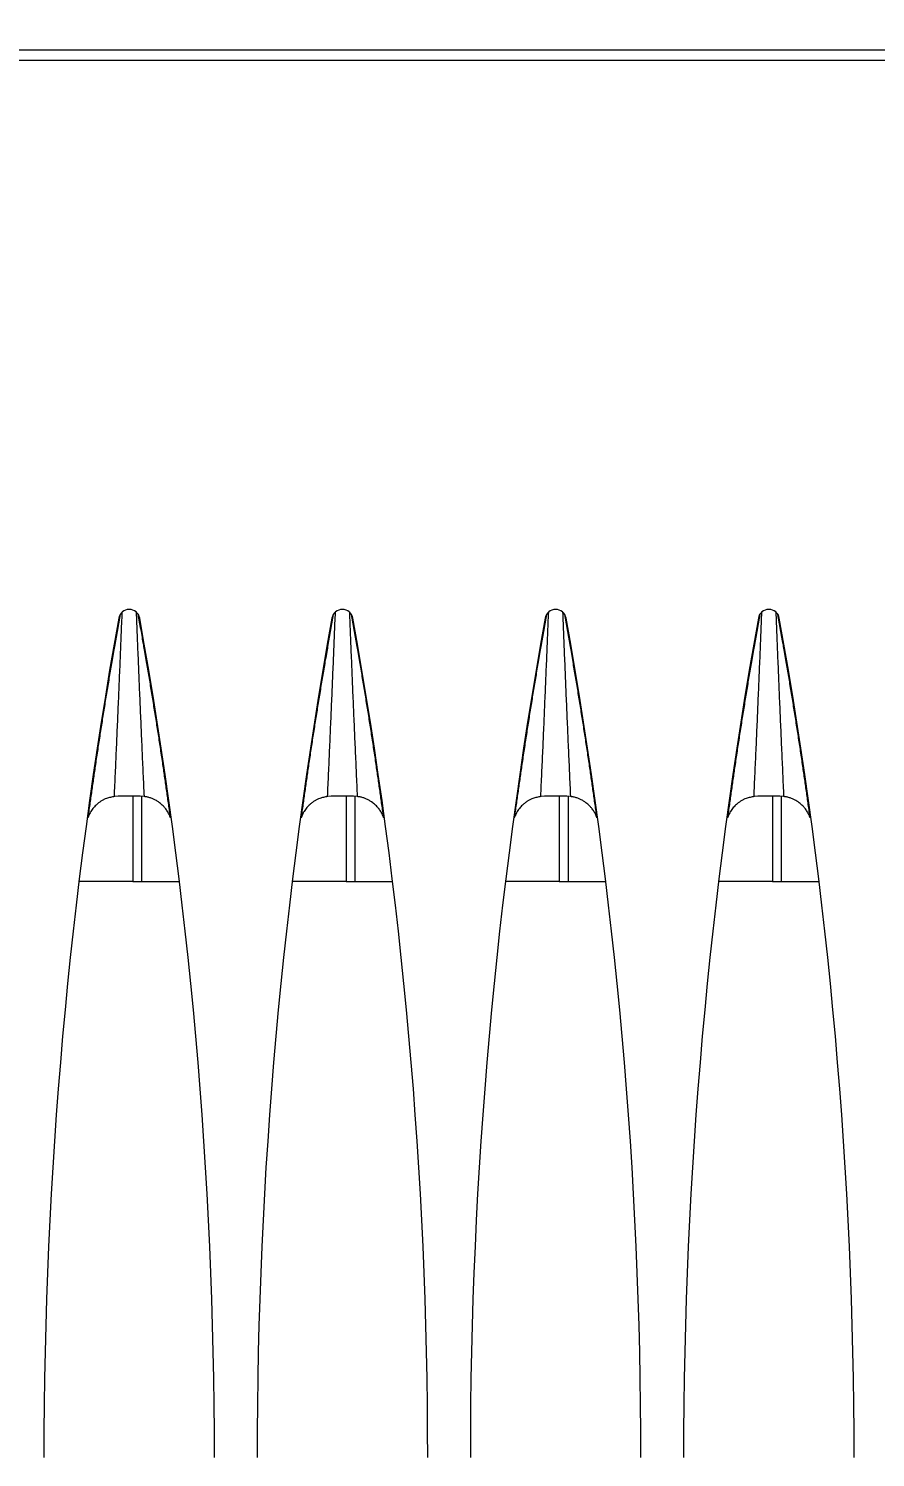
# Model space of a CAD drawing. Header units: metres. Extents: x -101133.8 to -101066.7, y -24899.3 to -24824.7.
# Drawn here: x -101102.625 to -101102.5853, y -24841.1552 to -24841.0882 of the extents above; entities that cross this region are included whole.
import ezdxf

# ---------------------------------------------------------------- set-up
doc = ezdxf.new("R2010")
doc.units = ezdxf.units.M
doc.header["$LTSCALE"] = 0.2
doc.header["$PDSIZE"] = -5
doc.layers.add('CMT-COTATION DIVERS', color=1, linetype='Continuous')
doc.layers.add('CMT-CVC-MATERIEL', color=30, linetype='Continuous')
doc.styles.get("Standard").update_dxf_attribs({"font": 'arial.ttf'})
doc.dimstyles.get("Standard").update_dxf_attribs({"dimtxt": 0.18, "dimasz": 0.18, "dimexe": 0.18, "dimexo": 0.0625, "dimgap": 0.09, "dimtad": 0, "dimtih": 1, "dimtoh": 1, "dimdec": 4, "dimzin": 0, "dimdsep": 46, "dimtxsty": 'Standard', "dimcen": 0.09, "dimadec": 0, "dimazin": 0, "dimtfac": 1, "dimtdec": 4, "dimtofl": 0, "dimtmove": 0, "dimatfit": 3, "dimfxl": 1, "dimtolj": 1, "dimtzin": 0, "dimarcsym": 0})

# ---------------------------------------------------------------- blocks, each defined once
blk = doc.blocks.new('Cassette 600x600')
at = {"linetype": 'Continuous', "lineweight": 13}
for p, q in [((-20078.23, 72.805), (-20078.23, 443.205)), ((-20077.73, 443.205), (-20077.73, 72.805)), ((-20116.73, 392.832), (-20116.73, 395.361)), ((-20112.23, 394.73), (-20112.23, 394.764)), ((-20112.73, 393.527), (-20112.74, 393.7)), ((-20105.73, 393.702), (-20105.73, 393.736)), ((-20112.73, 392.832), (-20116.73, 392.832)), ((-20116.73, 392.832), (-20116.73, 392.421)), ((-20116.73, 392.421), (-20116.73, 390.649)), ((-20112.733, 392.421), (-20116.73, 392.421)), ((-20112.74, 392.31), (-20112.73, 392.483)), ((-20105.73, 392.274), (-20105.73, 392.308)), ((-20112.23, 391.246), (-20112.23, 391.28)), ((-20116.73, 382.832), (-20116.73, 385.361)), ((-20112.23, 384.73), (-20112.23, 384.764)), ((-20112.73, 383.527), (-20112.74, 383.7)), ((-20105.73, 383.702), (-20105.73, 383.736)), ((-20112.73, 382.832), (-20116.73, 382.832)), ((-20116.73, 382.832), (-20116.73, 382.421)), ((-20116.73, 382.421), (-20116.73, 380.649)), ((-20112.733, 382.421), (-20116.73, 382.421)), ((-20112.74, 382.31), (-20112.73, 382.483)), ((-20105.73, 382.274), (-20105.73, 382.308)), ((-20112.23, 381.246), (-20112.23, 381.28)), ((-20116.73, 372.832), (-20116.73, 375.361)), ((-20112.23, 374.73), (-20112.23, 374.764)), ((-20112.73, 373.527), (-20112.74, 373.7)), ((-20105.73, 373.702), (-20105.73, 373.736)), ((-20112.73, 372.832), (-20116.73, 372.832)), ((-20116.73, 372.832), (-20116.73, 372.421)), ((-20116.73, 372.421), (-20116.73, 370.649)), ((-20112.733, 372.421), (-20116.73, 372.421)), ((-20112.74, 372.31), (-20112.73, 372.483)), ((-20105.73, 372.274), (-20105.73, 372.308)), ((-20112.23, 371.246), (-20112.23, 371.28)), ((-20116.73, 362.832), (-20116.73, 365.361)), ((-20112.23, 364.73), (-20112.23, 364.764)), ((-20112.73, 363.527), (-20112.74, 363.7)), ((-20105.73, 363.702), (-20105.73, 363.736)), ((-20112.73, 362.832), (-20116.73, 362.832)), ((-20116.73, 362.832), (-20116.73, 362.421)), ((-20112.74, 362.31), (-20112.73, 362.483)), ((-20116.73, 362.421), (-20116.73, 360.649)), ((-20112.733, 362.421), (-20116.73, 362.421)), ((-20105.73, 362.274), (-20105.73, 362.308)), ((-20112.23, 361.246), (-20112.23, 361.28))]:
    blk.add_line(p, q, dxfattribs=at)
for centre, radius, start, end in [((-20143.73, 174.505), 222.5, 79.81251, 90), ((-20104.465, 393.005), 0.5, 280.18749, 79.81251), ((-20143.73, 611.505), 222.5, 270, 280.18749), ((-20143.73, 164.505), 222.5, 79.81251, 90), ((-20104.465, 383.005), 0.5, 280.18749, 79.81251), ((-20143.73, 601.505), 222.5, 270, 280.18749), ((-20143.73, 154.505), 222.5, 79.81251, 90), ((-20104.465, 373.005), 0.5, 280.18749, 79.81251), ((-20143.73, 591.505), 222.5, 270, 280.18749), ((-20143.73, 144.505), 222.5, 79.81251, 90), ((-20104.465, 363.005), 0.5, 280.18749, 79.81251), ((-20143.73, 581.505), 222.5, 270, 280.18749)]:
    blk.add_arc(centre, radius, start, end, dxfattribs=at)
for points, knots in [([(-20104.205, 393.432), (-20104.323, 393.453), (-20104.442, 393.475), (-20104.56, 393.496), (-20104.678, 393.517), (-20104.795, 393.538), (-20104.916, 393.559), (-20105.036, 393.581), (-20105.16, 393.602), (-20105.271, 393.622), (-20105.383, 393.642), (-20105.483, 393.66), (-20105.627, 393.685), (-20105.816, 393.718), (-20106.081, 393.764), (-20106.326, 393.806), (-20106.571, 393.848), (-20106.796, 393.886), (-20107.026, 393.924), (-20107.256, 393.963), (-20107.492, 394.002), (-20107.726, 394.04), (-20107.96, 394.079), (-20108.193, 394.117), (-20108.426, 394.154), (-20108.659, 394.192), (-20108.893, 394.229), (-20109.127, 394.266), (-20109.361, 394.303), (-20109.595, 394.34), (-20109.828, 394.376), (-20110.06, 394.412), (-20110.292, 394.447), (-20110.529, 394.483), (-20110.766, 394.519), (-20111.009, 394.555), (-20111.231, 394.588), (-20111.452, 394.621), (-20111.652, 394.65), (-20111.858, 394.679), (-20112.064, 394.709), (-20112.275, 394.739), (-20112.485, 394.769), (-20112.695, 394.799), (-20112.904, 394.828), (-20113.113, 394.857), (-20113.322, 394.887), (-20113.531, 394.916), (-20113.74, 394.945)], [0, 0, 0, 0, 1, 1, 1, 2, 2, 2, 3, 3, 3, 4, 4, 4, 5, 5, 5, 6, 6, 6, 7, 7, 7, 8, 8, 8, 9, 9, 9, 10, 10, 10, 11, 11, 11, 12, 12, 12, 13, 13, 13, 14, 14, 14, 15, 15, 15, 16, 16, 16, 16]), ([(-20112.74, 393.7), (-20112.746, 393.731), (-20112.752, 393.762), (-20112.758, 393.793), (-20112.764, 393.824), (-20112.77, 393.855), (-20112.778, 393.886), (-20112.785, 393.918), (-20112.793, 393.949), (-20112.802, 393.979), (-20112.81, 394.009), (-20112.819, 394.037), (-20112.832, 394.071), (-20112.845, 394.106), (-20112.862, 394.148), (-20112.882, 394.187), (-20112.901, 394.227), (-20112.921, 394.265), (-20112.944, 394.302), (-20112.966, 394.338), (-20112.991, 394.375), (-20113.019, 394.413), (-20113.047, 394.45), (-20113.079, 394.49), (-20113.106, 394.52), (-20113.132, 394.551), (-20113.154, 394.574), (-20113.178, 394.598), (-20113.202, 394.622), (-20113.23, 394.648), (-20113.257, 394.671), (-20113.285, 394.695), (-20113.313, 394.717), (-20113.344, 394.74), (-20113.376, 394.762), (-20113.411, 394.785), (-20113.439, 394.802), (-20113.467, 394.819), (-20113.487, 394.829), (-20113.511, 394.841), (-20113.534, 394.853), (-20113.56, 394.866), (-20113.585, 394.878), (-20113.611, 394.889), (-20113.637, 394.901), (-20113.662, 394.912), (-20113.688, 394.923), (-20113.714, 394.934), (-20113.74, 394.945)], [0, 0, 0, 0, 1, 1, 1, 2, 2, 2, 3, 3, 3, 4, 4, 4, 5, 5, 5, 6, 6, 6, 7, 7, 7, 8, 8, 8, 9, 9, 9, 10, 10, 10, 11, 11, 11, 12, 12, 12, 13, 13, 13, 14, 14, 14, 15, 15, 15, 16, 16, 16, 16]), ([(-20112.74, 393.7), (-20112.379, 393.684), (-20112.018, 393.668), (-20111.657, 393.651), (-20111.296, 393.635), (-20110.935, 393.619), (-20110.574, 393.603), (-20110.213, 393.587), (-20109.853, 393.571), (-20109.492, 393.556), (-20109.131, 393.54), (-20108.77, 393.524), (-20108.409, 393.509), (-20108.049, 393.494), (-20107.688, 393.479), (-20107.328, 393.464), (-20106.968, 393.449), (-20106.608, 393.434), (-20106.247, 393.419), (-20105.887, 393.404), (-20105.527, 393.39), (-20105.166, 393.375), (-20104.806, 393.36), (-20104.446, 393.346), (-20104.086, 393.331)], [0, 0, 0, 0, 1, 1, 1, 2, 2, 2, 3, 3, 3, 4, 4, 4, 5, 5, 5, 6, 6, 6, 7, 7, 7, 8, 8, 8, 8]), ([(-20112.73, 392.483), (-20112.73, 392.503), (-20112.73, 392.524), (-20112.73, 392.544), (-20112.73, 392.565), (-20112.73, 392.585), (-20112.73, 392.606), (-20112.73, 392.627), (-20112.73, 392.648), (-20112.73, 392.669), (-20112.73, 392.69), (-20112.73, 392.711), (-20112.73, 392.733), (-20112.73, 392.755), (-20112.73, 392.777), (-20112.73, 392.799), (-20112.73, 392.822), (-20112.73, 392.844), (-20112.73, 392.867), (-20112.73, 392.89), (-20112.73, 392.912), (-20112.73, 392.935), (-20112.73, 392.958), (-20112.73, 392.981), (-20112.73, 393.004), (-20112.73, 393.028), (-20112.73, 393.051), (-20112.73, 393.074), (-20112.73, 393.097), (-20112.73, 393.12), (-20112.73, 393.142), (-20112.73, 393.165), (-20112.73, 393.188), (-20112.73, 393.21), (-20112.73, 393.232), (-20112.73, 393.254), (-20112.73, 393.276), (-20112.73, 393.298), (-20112.73, 393.319), (-20112.73, 393.341), (-20112.73, 393.362), (-20112.73, 393.383), (-20112.73, 393.404), (-20112.73, 393.425), (-20112.73, 393.445), (-20112.73, 393.466), (-20112.73, 393.486), (-20112.73, 393.507), (-20112.73, 393.527)], [0, 0, 0, 0, 1, 1, 1, 2, 2, 2, 3, 3, 3, 4, 4, 4, 5, 5, 5, 6, 6, 6, 7, 7, 7, 8, 8, 8, 9, 9, 9, 10, 10, 10, 11, 11, 11, 12, 12, 12, 13, 13, 13, 14, 14, 14, 15, 15, 15, 16, 16, 16, 16]), ([(-20104.086, 392.679), (-20104.446, 392.664), (-20104.806, 392.65), (-20105.166, 392.635), (-20105.527, 392.621), (-20105.887, 392.606), (-20106.247, 392.591), (-20106.608, 392.576), (-20106.968, 392.562), (-20107.328, 392.547), (-20107.688, 392.532), (-20108.049, 392.517), (-20108.409, 392.501), (-20108.77, 392.486), (-20109.131, 392.47), (-20109.492, 392.455), (-20109.853, 392.439), (-20110.213, 392.423), (-20110.574, 392.407), (-20110.935, 392.391), (-20111.296, 392.375), (-20111.657, 392.359), (-20112.018, 392.343), (-20112.379, 392.327), (-20112.74, 392.31)], [0, 0, 0, 0, 1, 1, 1, 2, 2, 2, 3, 3, 3, 4, 4, 4, 5, 5, 5, 6, 6, 6, 7, 7, 7, 8, 8, 8, 8]), ([(-20113.74, 391.065), (-20113.531, 391.094), (-20113.322, 391.124), (-20113.113, 391.153), (-20112.904, 391.182), (-20112.695, 391.212), (-20112.485, 391.241), (-20112.275, 391.271), (-20112.064, 391.301), (-20111.858, 391.331), (-20111.652, 391.361), (-20111.452, 391.39), (-20111.231, 391.422), (-20111.009, 391.455), (-20110.766, 391.491), (-20110.529, 391.527), (-20110.292, 391.563), (-20110.06, 391.598), (-20109.828, 391.634), (-20109.595, 391.67), (-20109.361, 391.707), (-20109.127, 391.744), (-20108.893, 391.781), (-20108.659, 391.818), (-20108.426, 391.856), (-20108.193, 391.894), (-20107.96, 391.931), (-20107.726, 391.97), (-20107.492, 392.008), (-20107.256, 392.048), (-20107.026, 392.086), (-20106.796, 392.125), (-20106.571, 392.163), (-20106.326, 392.204), (-20106.081, 392.246), (-20105.816, 392.292), (-20105.627, 392.325), (-20105.483, 392.351), (-20105.383, 392.368), (-20105.271, 392.388), (-20105.16, 392.408), (-20105.036, 392.43), (-20104.916, 392.451), (-20104.795, 392.473), (-20104.678, 392.493), (-20104.56, 392.515), (-20104.442, 392.536), (-20104.323, 392.557), (-20104.205, 392.578)], [0, 0, 0, 0, 1, 1, 1, 2, 2, 2, 3, 3, 3, 4, 4, 4, 5, 5, 5, 6, 6, 6, 7, 7, 7, 8, 8, 8, 9, 9, 9, 10, 10, 10, 11, 11, 11, 12, 12, 12, 13, 13, 13, 14, 14, 14, 15, 15, 15, 16, 16, 16, 16]), ([(-20113.74, 391.065), (-20113.732, 391.068), (-20113.724, 391.071), (-20113.717, 391.074), (-20113.709, 391.077), (-20113.701, 391.08), (-20113.693, 391.083), (-20113.685, 391.086), (-20113.677, 391.089), (-20113.669, 391.092), (-20113.662, 391.095), (-20113.655, 391.098), (-20113.646, 391.101), (-20113.623, 391.111), (-20113.589, 391.126), (-20113.558, 391.141), (-20113.528, 391.156), (-20113.502, 391.17), (-20113.475, 391.186), (-20113.448, 391.202), (-20113.421, 391.219), (-20113.397, 391.235), (-20113.372, 391.251), (-20113.351, 391.266), (-20113.322, 391.288), (-20113.294, 391.311), (-20113.258, 391.34), (-20113.226, 391.368), (-20113.194, 391.397), (-20113.167, 391.424), (-20113.139, 391.453), (-20113.112, 391.483), (-20113.085, 391.514), (-20113.061, 391.543), (-20113.038, 391.571), (-20113.018, 391.598), (-20112.992, 391.635), (-20112.967, 391.672), (-20112.937, 391.72), (-20112.911, 391.767), (-20112.886, 391.813), (-20112.865, 391.857), (-20112.846, 391.902), (-20112.827, 391.946), (-20112.811, 391.99), (-20112.796, 392.039), (-20112.781, 392.088), (-20112.768, 392.142), (-20112.761, 392.178), (-20112.759, 392.19), (-20112.757, 392.2), (-20112.755, 392.211), (-20112.753, 392.221), (-20112.751, 392.233), (-20112.75, 392.244), (-20112.748, 392.255), (-20112.746, 392.266), (-20112.745, 392.277), (-20112.743, 392.288), (-20112.741, 392.299), (-20112.74, 392.31)], [0, 0, 0, 0, 1, 1, 1, 2, 2, 2, 3, 3, 3, 4, 4, 4, 5, 5, 5, 6, 6, 6, 7, 7, 7, 8, 8, 8, 9, 9, 9, 10, 10, 10, 11, 11, 11, 12, 12, 12, 13, 13, 13, 14, 14, 14, 15, 15, 15, 16, 16, 16, 17, 17, 17, 18, 18, 18, 19, 19, 19, 20, 20, 20, 20]), ([(-20104.205, 383.432), (-20104.323, 383.453), (-20104.442, 383.475), (-20104.56, 383.496), (-20104.678, 383.517), (-20104.795, 383.538), (-20104.916, 383.559), (-20105.036, 383.581), (-20105.16, 383.603), (-20105.271, 383.622), (-20105.383, 383.642), (-20105.483, 383.66), (-20105.627, 383.685), (-20105.816, 383.718), (-20106.081, 383.764), (-20106.326, 383.806), (-20106.571, 383.848), (-20106.796, 383.886), (-20107.026, 383.924), (-20107.256, 383.963), (-20107.492, 384.002), (-20107.726, 384.04), (-20107.96, 384.079), (-20108.193, 384.117), (-20108.426, 384.154), (-20108.659, 384.192), (-20108.893, 384.229), (-20109.127, 384.266), (-20109.361, 384.303), (-20109.595, 384.34), (-20109.828, 384.376), (-20110.06, 384.412), (-20110.292, 384.447), (-20110.529, 384.483), (-20110.766, 384.519), (-20111.009, 384.555), (-20111.231, 384.588), (-20111.452, 384.621), (-20111.652, 384.65), (-20111.858, 384.679), (-20112.064, 384.709), (-20112.275, 384.739), (-20112.485, 384.769), (-20112.695, 384.799), (-20112.904, 384.828), (-20113.113, 384.857), (-20113.322, 384.887), (-20113.531, 384.916), (-20113.74, 384.945)], [0, 0, 0, 0, 1, 1, 1, 2, 2, 2, 3, 3, 3, 4, 4, 4, 5, 5, 5, 6, 6, 6, 7, 7, 7, 8, 8, 8, 9, 9, 9, 10, 10, 10, 11, 11, 11, 12, 12, 12, 13, 13, 13, 14, 14, 14, 15, 15, 15, 16, 16, 16, 16]), ([(-20112.74, 383.7), (-20112.746, 383.731), (-20112.752, 383.762), (-20112.758, 383.793), (-20112.764, 383.824), (-20112.77, 383.855), (-20112.778, 383.886), (-20112.785, 383.918), (-20112.793, 383.949), (-20112.802, 383.979), (-20112.81, 384.009), (-20112.819, 384.037), (-20112.832, 384.071), (-20112.845, 384.106), (-20112.862, 384.148), (-20112.882, 384.187), (-20112.901, 384.227), (-20112.921, 384.265), (-20112.944, 384.301), (-20112.966, 384.338), (-20112.991, 384.375), (-20113.019, 384.413), (-20113.047, 384.45), (-20113.079, 384.49), (-20113.106, 384.52), (-20113.132, 384.551), (-20113.154, 384.574), (-20113.178, 384.598), (-20113.202, 384.622), (-20113.23, 384.648), (-20113.257, 384.671), (-20113.285, 384.695), (-20113.313, 384.717), (-20113.344, 384.74), (-20113.376, 384.762), (-20113.411, 384.785), (-20113.439, 384.802), (-20113.467, 384.819), (-20113.487, 384.829), (-20113.511, 384.841), (-20113.534, 384.853), (-20113.56, 384.866), (-20113.585, 384.878), (-20113.611, 384.889), (-20113.637, 384.901), (-20113.662, 384.912), (-20113.688, 384.923), (-20113.714, 384.934), (-20113.74, 384.945)], [0, 0, 0, 0, 1, 1, 1, 2, 2, 2, 3, 3, 3, 4, 4, 4, 5, 5, 5, 6, 6, 6, 7, 7, 7, 8, 8, 8, 9, 9, 9, 10, 10, 10, 11, 11, 11, 12, 12, 12, 13, 13, 13, 14, 14, 14, 15, 15, 15, 16, 16, 16, 16]), ([(-20112.74, 383.7), (-20112.379, 383.684), (-20112.018, 383.668), (-20111.657, 383.651), (-20111.296, 383.635), (-20110.935, 383.619), (-20110.574, 383.603), (-20110.213, 383.587), (-20109.853, 383.571), (-20109.492, 383.556), (-20109.131, 383.54), (-20108.77, 383.524), (-20108.409, 383.509), (-20108.049, 383.494), (-20107.688, 383.479), (-20107.328, 383.464), (-20106.968, 383.449), (-20106.608, 383.434), (-20106.247, 383.419), (-20105.887, 383.404), (-20105.527, 383.39), (-20105.166, 383.375), (-20104.806, 383.36), (-20104.446, 383.346), (-20104.086, 383.331)], [0, 0, 0, 0, 1, 1, 1, 2, 2, 2, 3, 3, 3, 4, 4, 4, 5, 5, 5, 6, 6, 6, 7, 7, 7, 8, 8, 8, 8]), ([(-20112.73, 382.483), (-20112.73, 382.503), (-20112.73, 382.524), (-20112.73, 382.544), (-20112.73, 382.565), (-20112.73, 382.585), (-20112.73, 382.606), (-20112.73, 382.627), (-20112.73, 382.648), (-20112.73, 382.669), (-20112.73, 382.69), (-20112.73, 382.711), (-20112.73, 382.733), (-20112.73, 382.755), (-20112.73, 382.777), (-20112.73, 382.799), (-20112.73, 382.822), (-20112.73, 382.844), (-20112.73, 382.867), (-20112.73, 382.89), (-20112.73, 382.912), (-20112.73, 382.935), (-20112.73, 382.958), (-20112.73, 382.981), (-20112.73, 383.004), (-20112.73, 383.028), (-20112.73, 383.051), (-20112.73, 383.074), (-20112.73, 383.097), (-20112.73, 383.119), (-20112.73, 383.142), (-20112.73, 383.165), (-20112.73, 383.188), (-20112.73, 383.21), (-20112.73, 383.232), (-20112.73, 383.254), (-20112.73, 383.276), (-20112.73, 383.298), (-20112.73, 383.319), (-20112.73, 383.341), (-20112.73, 383.362), (-20112.73, 383.383), (-20112.73, 383.404), (-20112.73, 383.425), (-20112.73, 383.445), (-20112.73, 383.466), (-20112.73, 383.486), (-20112.73, 383.507), (-20112.73, 383.527)], [0, 0, 0, 0, 1, 1, 1, 2, 2, 2, 3, 3, 3, 4, 4, 4, 5, 5, 5, 6, 6, 6, 7, 7, 7, 8, 8, 8, 9, 9, 9, 10, 10, 10, 11, 11, 11, 12, 12, 12, 13, 13, 13, 14, 14, 14, 15, 15, 15, 16, 16, 16, 16]), ([(-20113.74, 381.065), (-20113.531, 381.094), (-20113.322, 381.124), (-20113.113, 381.153), (-20112.904, 381.182), (-20112.695, 381.212), (-20112.485, 381.241), (-20112.275, 381.271), (-20112.064, 381.301), (-20111.858, 381.331), (-20111.652, 381.361), (-20111.452, 381.39), (-20111.231, 381.422), (-20111.009, 381.455), (-20110.766, 381.491), (-20110.529, 381.527), (-20110.292, 381.563), (-20110.06, 381.598), (-20109.828, 381.634), (-20109.595, 381.67), (-20109.361, 381.707), (-20109.127, 381.744), (-20108.893, 381.781), (-20108.659, 381.818), (-20108.426, 381.856), (-20108.193, 381.894), (-20107.96, 381.931), (-20107.726, 381.97), (-20107.492, 382.008), (-20107.256, 382.048), (-20107.026, 382.086), (-20106.796, 382.125), (-20106.571, 382.163), (-20106.326, 382.204), (-20106.081, 382.246), (-20105.816, 382.292), (-20105.627, 382.325), (-20105.483, 382.351), (-20105.383, 382.368), (-20105.271, 382.388), (-20105.16, 382.408), (-20105.036, 382.43), (-20104.916, 382.451), (-20104.795, 382.473), (-20104.678, 382.493), (-20104.56, 382.515), (-20104.442, 382.536), (-20104.323, 382.557), (-20104.205, 382.578)], [0, 0, 0, 0, 1, 1, 1, 2, 2, 2, 3, 3, 3, 4, 4, 4, 5, 5, 5, 6, 6, 6, 7, 7, 7, 8, 8, 8, 9, 9, 9, 10, 10, 10, 11, 11, 11, 12, 12, 12, 13, 13, 13, 14, 14, 14, 15, 15, 15, 16, 16, 16, 16]), ([(-20104.086, 382.679), (-20104.446, 382.664), (-20104.806, 382.65), (-20105.166, 382.635), (-20105.527, 382.621), (-20105.887, 382.606), (-20106.247, 382.591), (-20106.608, 382.576), (-20106.968, 382.562), (-20107.328, 382.547), (-20107.688, 382.532), (-20108.049, 382.517), (-20108.409, 382.501), (-20108.77, 382.486), (-20109.131, 382.47), (-20109.492, 382.454), (-20109.853, 382.439), (-20110.213, 382.423), (-20110.574, 382.407), (-20110.935, 382.391), (-20111.296, 382.375), (-20111.657, 382.359), (-20112.018, 382.343), (-20112.379, 382.327), (-20112.74, 382.31)], [0, 0, 0, 0, 1, 1, 1, 2, 2, 2, 3, 3, 3, 4, 4, 4, 5, 5, 5, 6, 6, 6, 7, 7, 7, 8, 8, 8, 8]), ([(-20113.74, 381.065), (-20113.732, 381.068), (-20113.724, 381.071), (-20113.717, 381.074), (-20113.709, 381.077), (-20113.701, 381.08), (-20113.693, 381.083), (-20113.685, 381.086), (-20113.677, 381.089), (-20113.669, 381.092), (-20113.662, 381.095), (-20113.655, 381.098), (-20113.646, 381.101), (-20113.623, 381.111), (-20113.589, 381.126), (-20113.558, 381.141), (-20113.528, 381.156), (-20113.502, 381.17), (-20113.475, 381.186), (-20113.448, 381.202), (-20113.421, 381.219), (-20113.397, 381.235), (-20113.372, 381.251), (-20113.351, 381.266), (-20113.322, 381.288), (-20113.294, 381.311), (-20113.258, 381.34), (-20113.226, 381.368), (-20113.194, 381.397), (-20113.167, 381.424), (-20113.139, 381.453), (-20113.112, 381.483), (-20113.085, 381.514), (-20113.061, 381.543), (-20113.038, 381.571), (-20113.018, 381.598), (-20112.992, 381.635), (-20112.967, 381.672), (-20112.937, 381.72), (-20112.911, 381.767), (-20112.886, 381.813), (-20112.865, 381.857), (-20112.846, 381.902), (-20112.827, 381.946), (-20112.811, 381.99), (-20112.796, 382.039), (-20112.781, 382.088), (-20112.768, 382.142), (-20112.761, 382.178), (-20112.759, 382.19), (-20112.757, 382.2), (-20112.755, 382.211), (-20112.753, 382.221), (-20112.751, 382.233), (-20112.75, 382.244), (-20112.748, 382.255), (-20112.746, 382.266), (-20112.745, 382.277), (-20112.743, 382.288), (-20112.741, 382.299), (-20112.74, 382.31)], [0, 0, 0, 0, 1, 1, 1, 2, 2, 2, 3, 3, 3, 4, 4, 4, 5, 5, 5, 6, 6, 6, 7, 7, 7, 8, 8, 8, 9, 9, 9, 10, 10, 10, 11, 11, 11, 12, 12, 12, 13, 13, 13, 14, 14, 14, 15, 15, 15, 16, 16, 16, 17, 17, 17, 18, 18, 18, 19, 19, 19, 20, 20, 20, 20]), ([(-20104.205, 373.432), (-20104.323, 373.453), (-20104.442, 373.475), (-20104.56, 373.496), (-20104.678, 373.517), (-20104.795, 373.538), (-20104.916, 373.559), (-20105.036, 373.581), (-20105.16, 373.602), (-20105.271, 373.622), (-20105.383, 373.642), (-20105.483, 373.66), (-20105.627, 373.685), (-20105.816, 373.718), (-20106.081, 373.764), (-20106.326, 373.806), (-20106.571, 373.848), (-20106.796, 373.886), (-20107.026, 373.924), (-20107.256, 373.963), (-20107.492, 374.002), (-20107.726, 374.04), (-20107.96, 374.079), (-20108.193, 374.117), (-20108.426, 374.154), (-20108.659, 374.192), (-20108.893, 374.229), (-20109.127, 374.266), (-20109.361, 374.303), (-20109.595, 374.34), (-20109.828, 374.376), (-20110.06, 374.412), (-20110.292, 374.447), (-20110.529, 374.483), (-20110.766, 374.519), (-20111.009, 374.555), (-20111.231, 374.588), (-20111.452, 374.621), (-20111.652, 374.65), (-20111.858, 374.679), (-20112.064, 374.709), (-20112.275, 374.739), (-20112.485, 374.769), (-20112.695, 374.799), (-20112.904, 374.828), (-20113.113, 374.857), (-20113.322, 374.887), (-20113.531, 374.916), (-20113.74, 374.945)], [0, 0, 0, 0, 1, 1, 1, 2, 2, 2, 3, 3, 3, 4, 4, 4, 5, 5, 5, 6, 6, 6, 7, 7, 7, 8, 8, 8, 9, 9, 9, 10, 10, 10, 11, 11, 11, 12, 12, 12, 13, 13, 13, 14, 14, 14, 15, 15, 15, 16, 16, 16, 16]), ([(-20112.74, 373.7), (-20112.746, 373.731), (-20112.752, 373.762), (-20112.758, 373.793), (-20112.764, 373.824), (-20112.77, 373.855), (-20112.778, 373.886), (-20112.785, 373.918), (-20112.793, 373.949), (-20112.802, 373.979), (-20112.81, 374.009), (-20112.819, 374.037), (-20112.832, 374.071), (-20112.845, 374.106), (-20112.862, 374.148), (-20112.882, 374.187), (-20112.901, 374.227), (-20112.921, 374.265), (-20112.944, 374.302), (-20112.966, 374.338), (-20112.991, 374.375), (-20113.019, 374.413), (-20113.047, 374.45), (-20113.079, 374.49), (-20113.106, 374.52), (-20113.132, 374.551), (-20113.154, 374.574), (-20113.178, 374.598), (-20113.202, 374.622), (-20113.23, 374.648), (-20113.257, 374.671), (-20113.285, 374.695), (-20113.313, 374.717), (-20113.344, 374.74), (-20113.376, 374.762), (-20113.411, 374.785), (-20113.439, 374.802), (-20113.467, 374.819), (-20113.487, 374.829), (-20113.511, 374.841), (-20113.534, 374.853), (-20113.56, 374.866), (-20113.585, 374.878), (-20113.611, 374.889), (-20113.637, 374.901), (-20113.662, 374.912), (-20113.688, 374.923), (-20113.714, 374.934), (-20113.74, 374.945)], [0, 0, 0, 0, 1, 1, 1, 2, 2, 2, 3, 3, 3, 4, 4, 4, 5, 5, 5, 6, 6, 6, 7, 7, 7, 8, 8, 8, 9, 9, 9, 10, 10, 10, 11, 11, 11, 12, 12, 12, 13, 13, 13, 14, 14, 14, 15, 15, 15, 16, 16, 16, 16]), ([(-20112.74, 373.7), (-20112.379, 373.684), (-20112.018, 373.668), (-20111.657, 373.651), (-20111.296, 373.635), (-20110.935, 373.619), (-20110.574, 373.603), (-20110.213, 373.587), (-20109.853, 373.571), (-20109.492, 373.556), (-20109.131, 373.54), (-20108.77, 373.524), (-20108.409, 373.509), (-20108.049, 373.494), (-20107.688, 373.479), (-20107.328, 373.464), (-20106.968, 373.449), (-20106.608, 373.434), (-20106.247, 373.419), (-20105.887, 373.404), (-20105.527, 373.39), (-20105.166, 373.375), (-20104.806, 373.36), (-20104.446, 373.346), (-20104.086, 373.331)], [0, 0, 0, 0, 1, 1, 1, 2, 2, 2, 3, 3, 3, 4, 4, 4, 5, 5, 5, 6, 6, 6, 7, 7, 7, 8, 8, 8, 8]), ([(-20112.73, 372.483), (-20112.73, 372.503), (-20112.73, 372.524), (-20112.73, 372.544), (-20112.73, 372.565), (-20112.73, 372.585), (-20112.73, 372.606), (-20112.73, 372.627), (-20112.73, 372.648), (-20112.73, 372.669), (-20112.73, 372.69), (-20112.73, 372.711), (-20112.73, 372.733), (-20112.73, 372.755), (-20112.73, 372.777), (-20112.73, 372.799), (-20112.73, 372.822), (-20112.73, 372.844), (-20112.73, 372.867), (-20112.73, 372.89), (-20112.73, 372.912), (-20112.73, 372.935), (-20112.73, 372.958), (-20112.73, 372.981), (-20112.73, 373.004), (-20112.73, 373.028), (-20112.73, 373.051), (-20112.73, 373.074), (-20112.73, 373.097), (-20112.73, 373.12), (-20112.73, 373.142), (-20112.73, 373.165), (-20112.73, 373.188), (-20112.73, 373.21), (-20112.73, 373.232), (-20112.73, 373.254), (-20112.73, 373.276), (-20112.73, 373.298), (-20112.73, 373.319), (-20112.73, 373.341), (-20112.73, 373.362), (-20112.73, 373.383), (-20112.73, 373.404), (-20112.73, 373.425), (-20112.73, 373.445), (-20112.73, 373.466), (-20112.73, 373.486), (-20112.73, 373.507), (-20112.73, 373.527)], [0, 0, 0, 0, 1, 1, 1, 2, 2, 2, 3, 3, 3, 4, 4, 4, 5, 5, 5, 6, 6, 6, 7, 7, 7, 8, 8, 8, 9, 9, 9, 10, 10, 10, 11, 11, 11, 12, 12, 12, 13, 13, 13, 14, 14, 14, 15, 15, 15, 16, 16, 16, 16]), ([(-20113.74, 371.065), (-20113.531, 371.094), (-20113.322, 371.124), (-20113.113, 371.153), (-20112.904, 371.182), (-20112.695, 371.212), (-20112.485, 371.241), (-20112.275, 371.271), (-20112.064, 371.301), (-20111.858, 371.331), (-20111.652, 371.361), (-20111.452, 371.39), (-20111.231, 371.422), (-20111.009, 371.455), (-20110.766, 371.491), (-20110.529, 371.527), (-20110.292, 371.563), (-20110.06, 371.598), (-20109.828, 371.634), (-20109.595, 371.67), (-20109.361, 371.707), (-20109.127, 371.744), (-20108.893, 371.781), (-20108.659, 371.818), (-20108.426, 371.856), (-20108.193, 371.894), (-20107.96, 371.931), (-20107.726, 371.97), (-20107.492, 372.008), (-20107.256, 372.048), (-20107.026, 372.086), (-20106.796, 372.125), (-20106.571, 372.163), (-20106.326, 372.204), (-20106.081, 372.246), (-20105.816, 372.292), (-20105.627, 372.325), (-20105.483, 372.351), (-20105.383, 372.368), (-20105.271, 372.388), (-20105.16, 372.408), (-20105.036, 372.43), (-20104.916, 372.451), (-20104.795, 372.473), (-20104.678, 372.493), (-20104.56, 372.515), (-20104.442, 372.536), (-20104.323, 372.557), (-20104.205, 372.578)], [0, 0, 0, 0, 1, 1, 1, 2, 2, 2, 3, 3, 3, 4, 4, 4, 5, 5, 5, 6, 6, 6, 7, 7, 7, 8, 8, 8, 9, 9, 9, 10, 10, 10, 11, 11, 11, 12, 12, 12, 13, 13, 13, 14, 14, 14, 15, 15, 15, 16, 16, 16, 16]), ([(-20104.086, 372.679), (-20104.446, 372.664), (-20104.806, 372.65), (-20105.166, 372.635), (-20105.527, 372.621), (-20105.887, 372.606), (-20106.247, 372.591), (-20106.608, 372.576), (-20106.968, 372.562), (-20107.328, 372.547), (-20107.688, 372.532), (-20108.049, 372.517), (-20108.409, 372.501), (-20108.77, 372.486), (-20109.131, 372.47), (-20109.492, 372.455), (-20109.853, 372.439), (-20110.213, 372.423), (-20110.574, 372.407), (-20110.935, 372.391), (-20111.296, 372.375), (-20111.657, 372.359), (-20112.018, 372.343), (-20112.379, 372.327), (-20112.74, 372.31)], [0, 0, 0, 0, 1, 1, 1, 2, 2, 2, 3, 3, 3, 4, 4, 4, 5, 5, 5, 6, 6, 6, 7, 7, 7, 8, 8, 8, 8]), ([(-20113.74, 371.065), (-20113.732, 371.068), (-20113.724, 371.071), (-20113.717, 371.074), (-20113.709, 371.077), (-20113.701, 371.08), (-20113.693, 371.083), (-20113.685, 371.086), (-20113.677, 371.089), (-20113.669, 371.092), (-20113.662, 371.095), (-20113.655, 371.098), (-20113.646, 371.101), (-20113.623, 371.111), (-20113.589, 371.126), (-20113.558, 371.141), (-20113.528, 371.156), (-20113.502, 371.17), (-20113.475, 371.186), (-20113.448, 371.202), (-20113.421, 371.219), (-20113.397, 371.235), (-20113.372, 371.251), (-20113.351, 371.266), (-20113.322, 371.288), (-20113.294, 371.311), (-20113.258, 371.34), (-20113.226, 371.368), (-20113.194, 371.397), (-20113.167, 371.424), (-20113.139, 371.453), (-20113.112, 371.483), (-20113.085, 371.514), (-20113.061, 371.543), (-20113.038, 371.571), (-20113.018, 371.598), (-20112.992, 371.635), (-20112.967, 371.672), (-20112.937, 371.72), (-20112.911, 371.767), (-20112.886, 371.813), (-20112.865, 371.857), (-20112.846, 371.902), (-20112.827, 371.946), (-20112.811, 371.99), (-20112.796, 372.039), (-20112.781, 372.088), (-20112.768, 372.142), (-20112.761, 372.178), (-20112.759, 372.19), (-20112.757, 372.2), (-20112.755, 372.211), (-20112.753, 372.221), (-20112.751, 372.233), (-20112.75, 372.244), (-20112.748, 372.255), (-20112.746, 372.266), (-20112.745, 372.277), (-20112.743, 372.288), (-20112.741, 372.299), (-20112.74, 372.31)], [0, 0, 0, 0, 1, 1, 1, 2, 2, 2, 3, 3, 3, 4, 4, 4, 5, 5, 5, 6, 6, 6, 7, 7, 7, 8, 8, 8, 9, 9, 9, 10, 10, 10, 11, 11, 11, 12, 12, 12, 13, 13, 13, 14, 14, 14, 15, 15, 15, 16, 16, 16, 17, 17, 17, 18, 18, 18, 19, 19, 19, 20, 20, 20, 20]), ([(-20104.205, 363.432), (-20104.323, 363.453), (-20104.442, 363.475), (-20104.56, 363.496), (-20104.678, 363.517), (-20104.795, 363.538), (-20104.916, 363.559), (-20105.036, 363.581), (-20105.16, 363.602), (-20105.271, 363.622), (-20105.383, 363.642), (-20105.483, 363.66), (-20105.627, 363.685), (-20105.816, 363.718), (-20106.081, 363.764), (-20106.326, 363.806), (-20106.571, 363.848), (-20106.796, 363.886), (-20107.026, 363.924), (-20107.256, 363.963), (-20107.492, 364.002), (-20107.726, 364.04), (-20107.96, 364.079), (-20108.193, 364.117), (-20108.426, 364.154), (-20108.659, 364.192), (-20108.893, 364.229), (-20109.127, 364.266), (-20109.361, 364.303), (-20109.595, 364.34), (-20109.828, 364.376), (-20110.06, 364.412), (-20110.292, 364.447), (-20110.529, 364.483), (-20110.766, 364.519), (-20111.009, 364.555), (-20111.231, 364.588), (-20111.452, 364.621), (-20111.652, 364.65), (-20111.858, 364.679), (-20112.064, 364.709), (-20112.275, 364.739), (-20112.485, 364.769), (-20112.695, 364.799), (-20112.904, 364.828), (-20113.113, 364.857), (-20113.322, 364.887), (-20113.531, 364.916), (-20113.74, 364.945)], [0, 0, 0, 0, 1, 1, 1, 2, 2, 2, 3, 3, 3, 4, 4, 4, 5, 5, 5, 6, 6, 6, 7, 7, 7, 8, 8, 8, 9, 9, 9, 10, 10, 10, 11, 11, 11, 12, 12, 12, 13, 13, 13, 14, 14, 14, 15, 15, 15, 16, 16, 16, 16]), ([(-20112.74, 363.7), (-20112.746, 363.731), (-20112.752, 363.762), (-20112.758, 363.793), (-20112.764, 363.824), (-20112.77, 363.855), (-20112.778, 363.886), (-20112.785, 363.918), (-20112.793, 363.949), (-20112.802, 363.979), (-20112.81, 364.009), (-20112.819, 364.037), (-20112.832, 364.071), (-20112.845, 364.106), (-20112.862, 364.148), (-20112.882, 364.187), (-20112.901, 364.227), (-20112.921, 364.265), (-20112.944, 364.301), (-20112.966, 364.338), (-20112.991, 364.375), (-20113.019, 364.413), (-20113.047, 364.45), (-20113.079, 364.49), (-20113.106, 364.52), (-20113.132, 364.551), (-20113.154, 364.574), (-20113.178, 364.598), (-20113.202, 364.622), (-20113.23, 364.648), (-20113.257, 364.671), (-20113.285, 364.695), (-20113.313, 364.717), (-20113.344, 364.74), (-20113.376, 364.762), (-20113.411, 364.785), (-20113.439, 364.802), (-20113.467, 364.819), (-20113.487, 364.829), (-20113.511, 364.841), (-20113.534, 364.853), (-20113.56, 364.866), (-20113.585, 364.878), (-20113.611, 364.889), (-20113.637, 364.901), (-20113.662, 364.912), (-20113.688, 364.923), (-20113.714, 364.934), (-20113.74, 364.945)], [0, 0, 0, 0, 1, 1, 1, 2, 2, 2, 3, 3, 3, 4, 4, 4, 5, 5, 5, 6, 6, 6, 7, 7, 7, 8, 8, 8, 9, 9, 9, 10, 10, 10, 11, 11, 11, 12, 12, 12, 13, 13, 13, 14, 14, 14, 15, 15, 15, 16, 16, 16, 16]), ([(-20112.74, 363.7), (-20112.379, 363.684), (-20112.018, 363.668), (-20111.657, 363.651), (-20111.296, 363.635), (-20110.935, 363.619), (-20110.574, 363.603), (-20110.213, 363.587), (-20109.853, 363.571), (-20109.492, 363.556), (-20109.131, 363.54), (-20108.77, 363.524), (-20108.409, 363.509), (-20108.049, 363.494), (-20107.688, 363.479), (-20107.328, 363.464), (-20106.968, 363.449), (-20106.608, 363.434), (-20106.247, 363.419), (-20105.887, 363.404), (-20105.527, 363.39), (-20105.166, 363.375), (-20104.806, 363.36), (-20104.446, 363.346), (-20104.086, 363.331)], [0, 0, 0, 0, 1, 1, 1, 2, 2, 2, 3, 3, 3, 4, 4, 4, 5, 5, 5, 6, 6, 6, 7, 7, 7, 8, 8, 8, 8]), ([(-20112.73, 362.483), (-20112.73, 362.503), (-20112.73, 362.524), (-20112.73, 362.544), (-20112.73, 362.565), (-20112.73, 362.585), (-20112.73, 362.606), (-20112.73, 362.627), (-20112.73, 362.648), (-20112.73, 362.669), (-20112.73, 362.69), (-20112.73, 362.711), (-20112.73, 362.733), (-20112.73, 362.755), (-20112.73, 362.777), (-20112.73, 362.799), (-20112.73, 362.822), (-20112.73, 362.844), (-20112.73, 362.867), (-20112.73, 362.89), (-20112.73, 362.912), (-20112.73, 362.935), (-20112.73, 362.958), (-20112.73, 362.981), (-20112.73, 363.004), (-20112.73, 363.028), (-20112.73, 363.051), (-20112.73, 363.074), (-20112.73, 363.097), (-20112.73, 363.119), (-20112.73, 363.142), (-20112.73, 363.165), (-20112.73, 363.188), (-20112.73, 363.21), (-20112.73, 363.232), (-20112.73, 363.254), (-20112.73, 363.276), (-20112.73, 363.298), (-20112.73, 363.319), (-20112.73, 363.341), (-20112.73, 363.362), (-20112.73, 363.383), (-20112.73, 363.404), (-20112.73, 363.425), (-20112.73, 363.445), (-20112.73, 363.466), (-20112.73, 363.486), (-20112.73, 363.507), (-20112.73, 363.527)], [0, 0, 0, 0, 1, 1, 1, 2, 2, 2, 3, 3, 3, 4, 4, 4, 5, 5, 5, 6, 6, 6, 7, 7, 7, 8, 8, 8, 9, 9, 9, 10, 10, 10, 11, 11, 11, 12, 12, 12, 13, 13, 13, 14, 14, 14, 15, 15, 15, 16, 16, 16, 16]), ([(-20113.74, 361.065), (-20113.531, 361.094), (-20113.322, 361.124), (-20113.113, 361.153), (-20112.904, 361.182), (-20112.695, 361.212), (-20112.485, 361.241), (-20112.275, 361.271), (-20112.064, 361.301), (-20111.858, 361.331), (-20111.652, 361.361), (-20111.452, 361.39), (-20111.231, 361.422), (-20111.009, 361.455), (-20110.766, 361.491), (-20110.529, 361.527), (-20110.292, 361.563), (-20110.06, 361.598), (-20109.828, 361.634), (-20109.595, 361.67), (-20109.361, 361.707), (-20109.127, 361.744), (-20108.893, 361.781), (-20108.659, 361.818), (-20108.426, 361.856), (-20108.193, 361.894), (-20107.96, 361.931), (-20107.726, 361.97), (-20107.492, 362.008), (-20107.256, 362.048), (-20107.026, 362.086), (-20106.796, 362.125), (-20106.571, 362.163), (-20106.326, 362.204), (-20106.081, 362.246), (-20105.816, 362.292), (-20105.627, 362.325), (-20105.483, 362.351), (-20105.383, 362.368), (-20105.271, 362.388), (-20105.16, 362.408), (-20105.036, 362.43), (-20104.916, 362.451), (-20104.795, 362.473), (-20104.678, 362.493), (-20104.56, 362.515), (-20104.442, 362.536), (-20104.323, 362.557), (-20104.205, 362.578)], [0, 0, 0, 0, 1, 1, 1, 2, 2, 2, 3, 3, 3, 4, 4, 4, 5, 5, 5, 6, 6, 6, 7, 7, 7, 8, 8, 8, 9, 9, 9, 10, 10, 10, 11, 11, 11, 12, 12, 12, 13, 13, 13, 14, 14, 14, 15, 15, 15, 16, 16, 16, 16]), ([(-20104.086, 362.679), (-20104.446, 362.664), (-20104.806, 362.65), (-20105.166, 362.635), (-20105.527, 362.621), (-20105.887, 362.606), (-20106.247, 362.591), (-20106.608, 362.576), (-20106.968, 362.562), (-20107.328, 362.547), (-20107.688, 362.532), (-20108.049, 362.517), (-20108.409, 362.501), (-20108.77, 362.486), (-20109.131, 362.47), (-20109.492, 362.454), (-20109.853, 362.439), (-20110.213, 362.423), (-20110.574, 362.407), (-20110.935, 362.391), (-20111.296, 362.375), (-20111.657, 362.359), (-20112.018, 362.343), (-20112.379, 362.327), (-20112.74, 362.31)], [0, 0, 0, 0, 1, 1, 1, 2, 2, 2, 3, 3, 3, 4, 4, 4, 5, 5, 5, 6, 6, 6, 7, 7, 7, 8, 8, 8, 8]), ([(-20113.74, 361.065), (-20113.732, 361.068), (-20113.724, 361.071), (-20113.717, 361.074), (-20113.709, 361.077), (-20113.701, 361.08), (-20113.693, 361.083), (-20113.685, 361.086), (-20113.677, 361.089), (-20113.669, 361.092), (-20113.662, 361.095), (-20113.655, 361.097), (-20113.646, 361.101), (-20113.623, 361.111), (-20113.589, 361.126), (-20113.558, 361.141), (-20113.528, 361.156), (-20113.502, 361.17), (-20113.475, 361.186), (-20113.448, 361.202), (-20113.421, 361.219), (-20113.397, 361.235), (-20113.372, 361.251), (-20113.351, 361.266), (-20113.322, 361.288), (-20113.294, 361.311), (-20113.258, 361.34), (-20113.226, 361.368), (-20113.194, 361.397), (-20113.167, 361.424), (-20113.139, 361.453), (-20113.112, 361.483), (-20113.085, 361.514), (-20113.061, 361.543), (-20113.038, 361.571), (-20113.018, 361.598), (-20112.992, 361.635), (-20112.967, 361.672), (-20112.937, 361.72), (-20112.911, 361.767), (-20112.886, 361.813), (-20112.865, 361.857), (-20112.846, 361.902), (-20112.827, 361.946), (-20112.811, 361.99), (-20112.796, 362.039), (-20112.781, 362.088), (-20112.768, 362.142), (-20112.761, 362.178), (-20112.759, 362.19), (-20112.757, 362.2), (-20112.755, 362.211), (-20112.753, 362.221), (-20112.751, 362.233), (-20112.75, 362.244), (-20112.748, 362.255), (-20112.746, 362.266), (-20112.745, 362.277), (-20112.743, 362.288), (-20112.741, 362.299), (-20112.74, 362.31)], [0, 0, 0, 0, 1, 1, 1, 2, 2, 2, 3, 3, 3, 4, 4, 4, 5, 5, 5, 6, 6, 6, 7, 7, 7, 8, 8, 8, 9, 9, 9, 10, 10, 10, 11, 11, 11, 12, 12, 12, 13, 13, 13, 14, 14, 14, 15, 15, 15, 16, 16, 16, 17, 17, 17, 18, 18, 18, 19, 19, 19, 20, 20, 20, 20])]:
    blk.add_open_spline(points, degree=3, knots=knots, dxfattribs=at)
blk = doc.blocks.new('COT-45')
at = {"color": 0}
for p, q in [((0, -1), (0, 1)), ((-1, 0), (1, 0))]:
    blk.add_line(p, q, dxfattribs=at)
at = {"color": 0, "const_width": 0.4}
blk.add_lwpolyline([(-0.4419, -0.4419), (0.4419, 0.4419)], dxfattribs=at)
blk = doc.blocks.new('*D99')
at = {"layer": 'CMT-COTATION DIVERS', "color": 0, "lineweight": -2}
for p, q in [((-101106.215952, -24842.688982), (-101106.215952, -24840.959543)), ((-101102.471599, -24841.750159), (-101102.471599, -24840.959543)), ((-101106.190952, -24841.009543), (-101102.496599, -24841.009543))]:
    blk.add_line(p, q, dxfattribs=at)
at = {"layer": 'Defpoints', "color": 0, "lineweight": 15}
for p in [(-101102.471599, -24841.009543), (-101102.471599, -24841.780159), (-101106.215952, -24842.718982)]:
    blk.add_point(p, dxfattribs=at)
at = {"layer": 'CMT-COTATION DIVERS', "color": 0, "lineweight": -2, "xscale": 0.025, "yscale": 0.025, "zscale": 0.025, "rotation": 180}
blk.add_blockref('COT-45', (-101106.215952, -24841.009543), dxfattribs=at)
at = {"layer": 'CMT-COTATION DIVERS', "color": 0, "lineweight": -2, "xscale": 0.025, "yscale": 0.025, "zscale": 0.025}
blk.add_blockref('COT-45', (-101102.471599, -24841.009543), dxfattribs=at)
at = {"layer": 'CMT-COTATION DIVERS', "color": 0, "lineweight": 15, "insert": (-101104.343776, -24840.933725), "char_height": 0.075, "attachment_point": 5}
blk.add_mtext('\\A1;374', dxfattribs=at)

msp = doc.modelspace()

# ---------------------------------------------------------------- block references
at = {"layer": 'CMT-CVC-MATERIEL', "xscale": 0.001, "yscale": 0.001, "zscale": 0.001, "rotation": 90}
msp.add_blockref('Cassette 600x600', (-101102.227275, -24821.011513), dxfattribs=at)

# ---------------------------------------------------------------- dimensions: what is measured, and where the dimension line sits
at = {"layer": 'CMT-COTATION DIVERS', "lineweight": 15}
dim = msp.add_linear_dim(base=(-101102.471599, -24841.009543), p1=(-101106.215952, -24842.718982), p2=(-101102.471599, -24841.780159), dimstyle='Standard', override={"dimscale": 0.05, "dimtxt": 1.5, "dimasz": 0.5, "dimexe": 1, "dimexo": 0.6, "dimgap": 0.75, "dimtad": 1, "dimtih": 0, "dimtoh": 0, "dimdec": 0, "dimlfac": 100, "dimblk": 'COT-45', "dimcen": 0, "dimadec": 2, "dimazin": 2, "dimtdec": 2, "dimtix": 1, "dimtmove": 1, "dimfrac": 1}, dxfattribs=at)
dim.commit()
dim.dimension.update_dxf_attribs({"geometry": '*D99', "text_midpoint": (-101104.343776, -24840.933725)})

doc.saveas('drawing.dxf')
